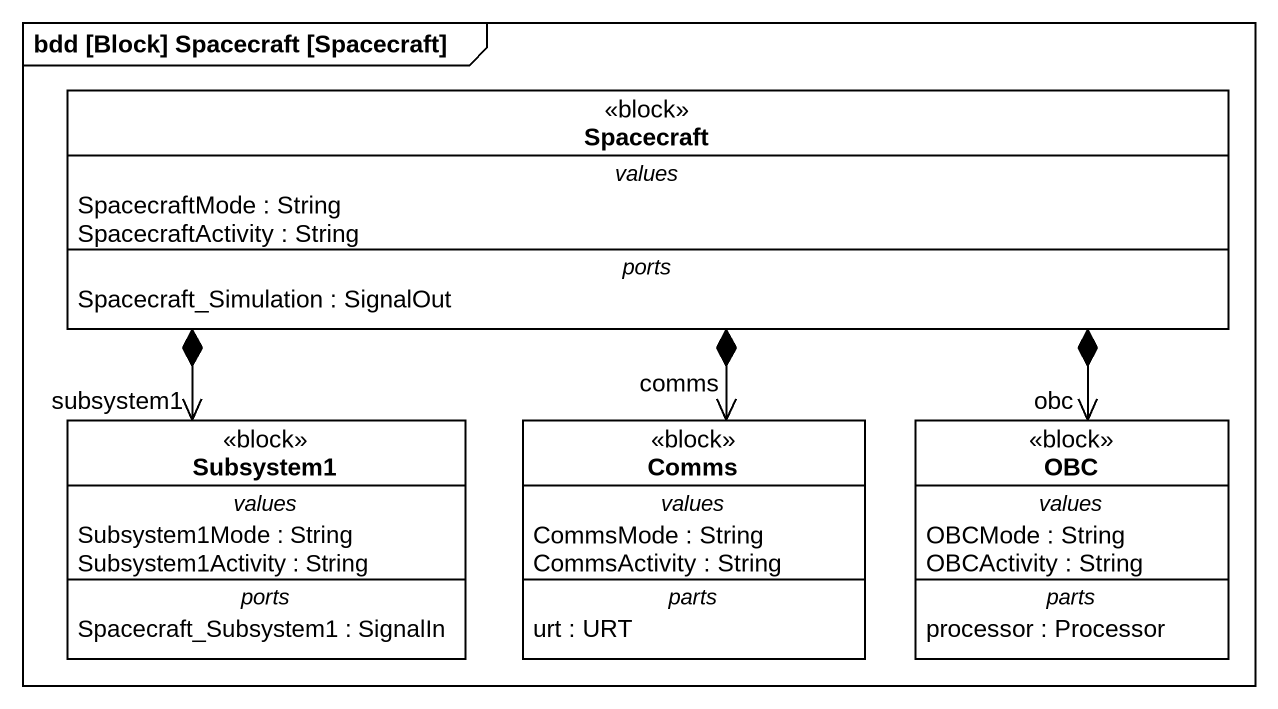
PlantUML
@startuml
mainframe bdd [Block] Spacecraft [Spacecraft]
hide circle
hide empty members
class Spacecraft <<block>> {
  -- values --
  SpacecraftMode : String
  SpacecraftActivity : String
  -- ports --
  Spacecraft_Simulation : SignalOut
}
class Subsystem1 <<block>> {
  -- values --
  Subsystem1Mode : String
  Subsystem1Activity : String
  -- ports --
  Spacecraft_Subsystem1 : SignalIn
}
class Comms <<block>> {
  -- values --
  CommsMode : String
  CommsActivity : String
  -- parts --
  urt : URT
}
class OBC <<block>> {
  -- values --
  OBCMode : String
  OBCActivity : String
  -- parts --
  processor : Processor
}
Spacecraft *--> "subsystem1" Subsystem1
Spacecraft *--> "comms" Comms
Spacecraft *--> "obc" OBC
@enduml
